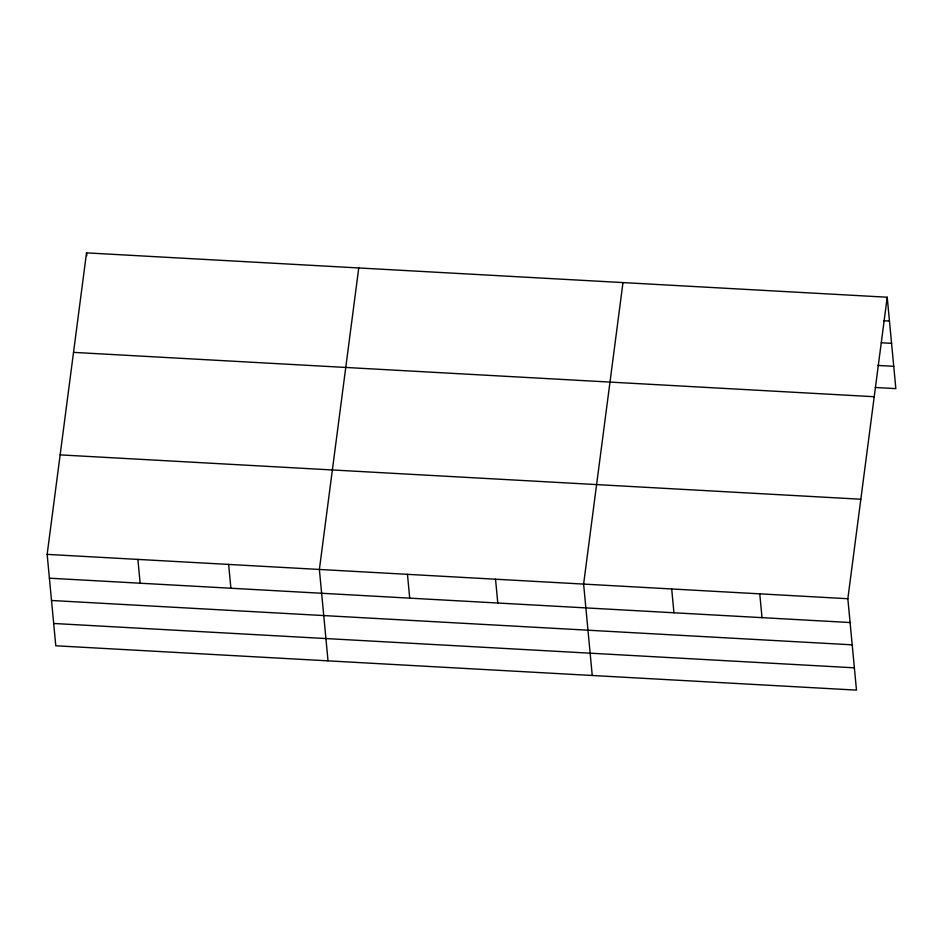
<?xml version="1.0" encoding="UTF-8"?>
<svg xmlns="http://www.w3.org/2000/svg" width="943" height="943" viewBox="0 0 943 943"><rect width="100%" height="100%" fill="white"/><g stroke="black" fill="none" stroke-linecap="round" stroke-linejoin="round"><path stroke-width="1.41" d="M887.21 297.222L847.84 598.722L856.48 690.123L55.79 645.778L47.15 554.378L86.52 252.877L887.21 297.222L895.85 388.622L875.304 387.49M358.753 267.953L319.382 569.454L328.023 660.854M622.981 282.594L583.611 584.082L592.251 675.483M883.591 320.714L889.461 321.033M881.292 342.769L891.571 343.346M877.591 365.424L893.74 366.32M73.53 352.376L874.22 396.72M60.14 454.88L860.829 499.224M47.15 554.378L847.84 598.722M49.401 578.189L850.091 622.533M51.511 600.491L852.189 644.835M53.68 623.476L854.37 667.821M759.763 593.842L762.015 617.653M671.687 588.962L673.939 612.773M495.535 579.202L497.786 603.025M407.459 574.334L409.71 598.145M228.642 564.421L230.894 588.243M137.89 559.399L140.142 583.21M86.52 252.877L86.791 255.683"/></g></svg>
